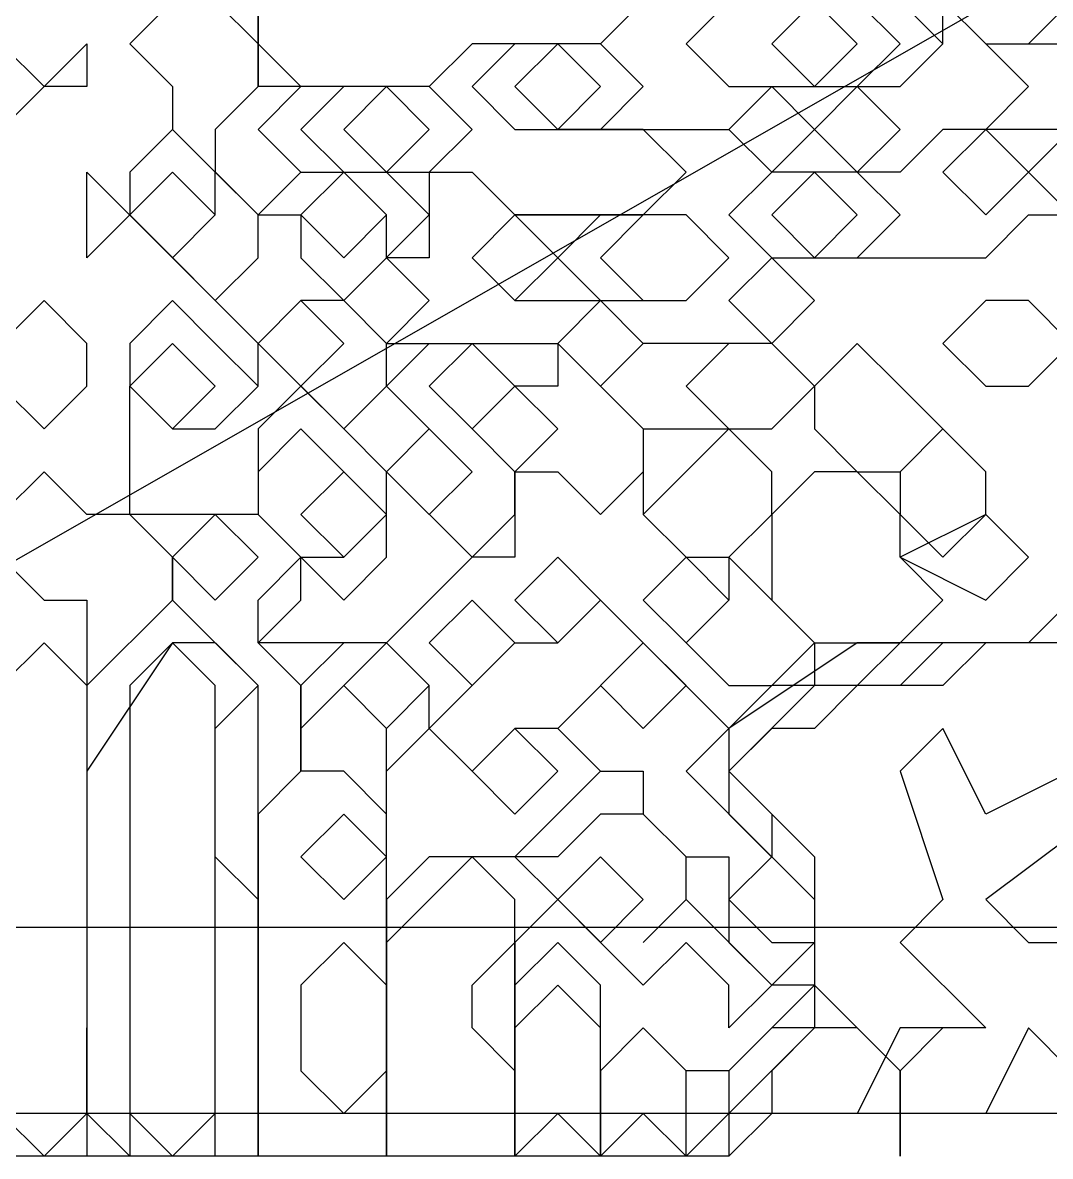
# Model space of a CAD drawing. Extents: x 46 to 224, y 52 to 151.
# Drawn here: x 109.04 to 123.33, y 51.81 to 67.58 of the extents above; entities that cross this region are included whole.
import ezdxf

# ---------------------------------------------------------------- set-up
doc = ezdxf.new("R2010")
doc.units = 0
doc.layers.add('OUTLINE', color=1, linetype='CONTINUOUS')

msp = doc.modelspace()

# ---------------------------------------------------------------- linework, layer by layer
for p, q in [((111.1246, 67.8849), (110.5294, 67.2897)), ((112.3151, 67.2897), (111.7198, 67.8849)), ((112.3151, 67.8849), (112.3151, 66.6945)), ((112.3151, 67.2897), (112.3151, 67.8849)), ((112.3151, 67.8849), (112.3151, 66.6945)), ((112.3151, 67.8849), (112.3151, 67.2897)), ((112.3151, 67.8849), (112.3151, 67.2897)), ((117.6722, 67.8849), (117.077, 67.2897)), ((118.8627, 67.8849), (118.2675, 67.2897)), ((120.0532, 67.8849), (119.4579, 67.2897)), ((120.0532, 67.8849), (119.4579, 67.2897)), ((120.6484, 67.2897), (120.0532, 67.8849)), ((121.2437, 67.2897), (120.6484, 67.8849)), ((121.8389, 67.2897), (121.2437, 67.8849)), ((121.8389, 67.2897), (121.8389, 67.8849)), ((121.8389, 67.8849), (122.4341, 67.2897)), ((121.8389, 67.8849), (122.4341, 67.2897)), ((123.0294, 67.2897), (123.6246, 67.8849)), ((123.0294, 67.2897), (123.6246, 67.8849)), ((108.7437, 67.2897), (109.3389, 66.6945)), ((108.7437, 67.2897), (109.3389, 66.6945)), ((109.3389, 66.6945), (109.9341, 67.2897)), ((109.3389, 66.6945), (109.9341, 67.2897)), ((109.9341, 67.2897), (109.9341, 66.6945)), ((109.9341, 67.2897), (109.9341, 66.6945)), ((110.5294, 67.2897), (111.1246, 66.6945)), ((112.3151, 66.6945), (112.3151, 67.2897)), ((112.3151, 66.6945), (112.3151, 67.2897)), ((112.3151, 67.2897), (112.9103, 66.6945)), ((112.3151, 67.2897), (112.9103, 66.6945)), ((115.2913, 67.2897), (114.696, 66.6945)), ((117.077, 67.2897), (115.2913, 67.2897)), ((115.8865, 67.2897), (115.2913, 66.6945)), ((117.077, 67.2897), (115.8865, 67.2897)), ((116.4818, 67.2897), (115.8865, 66.6945)), ((117.077, 66.6945), (116.4818, 67.2897)), ((117.6722, 66.6945), (117.077, 67.2897)), ((118.2675, 67.2897), (118.8627, 66.6945)), ((119.4579, 67.2897), (120.0532, 66.6945)), ((119.4579, 67.2897), (120.0532, 66.6945)), ((120.0532, 66.6945), (120.6484, 67.2897)), ((120.6484, 66.6945), (121.2437, 67.2897)), ((121.2437, 66.6945), (121.8389, 67.2897)), ((121.2437, 66.6945), (121.8389, 67.2897)), ((122.4341, 67.2897), (124.8151, 67.2897)), ((123.0294, 66.6945), (122.4341, 67.2897)), ((122.4341, 67.2897), (123.0294, 67.2897)), ((122.4341, 67.2897), (123.0294, 67.2897)), ((122.4341, 67.2897), (124.8151, 67.2897)), ((123.0294, 66.6945), (122.4341, 67.2897)), ((109.3389, 66.6945), (108.7437, 66.0992)), ((109.3389, 66.6945), (108.7437, 66.0992)), ((109.9341, 66.6945), (109.3389, 66.6945)), ((109.9341, 66.6945), (109.3389, 66.6945)), ((111.1246, 66.6945), (111.1246, 66.0992)), ((112.3151, 66.6945), (111.7198, 66.0992)), ((112.3151, 66.6945), (111.7198, 66.0992)), ((112.9103, 66.6945), (112.3151, 66.0992)), ((112.9103, 66.6945), (112.3151, 66.6945)), ((112.9103, 66.6945), (112.3151, 66.0992)), ((112.9103, 66.6945), (112.3151, 66.6945)), ((114.696, 66.6945), (112.9103, 66.6945)), ((114.696, 66.6945), (112.9103, 66.6945)), ((113.5056, 66.6945), (112.9103, 66.0992)), ((114.1008, 66.6945), (113.5056, 66.6945)), ((114.1008, 66.6945), (113.5056, 66.0992)), ((114.696, 66.0992), (114.1008, 66.6945)), ((114.696, 66.0992), (114.1008, 66.6945)), ((115.2913, 66.0992), (114.696, 66.6945)), ((115.2913, 66.6945), (115.8865, 66.0992)), ((115.8865, 66.6945), (116.4818, 66.0992)), ((116.4818, 66.0992), (117.077, 66.6945)), ((117.077, 66.0992), (117.6722, 66.6945)), ((118.8627, 66.0992), (119.4579, 66.6945)), ((119.4579, 66.6945), (118.8627, 66.0992)), ((118.8627, 66.6945), (121.2437, 66.6945)), ((119.4579, 66.6945), (121.2437, 66.6945)), ((120.0532, 66.0992), (119.4579, 66.6945)), ((120.6484, 66.6945), (120.0532, 66.0992)), ((120.0532, 66.6945), (120.6484, 66.6945)), ((121.2437, 66.0992), (120.6484, 66.6945)), ((122.4341, 66.0992), (123.0294, 66.6945)), ((122.4341, 66.0992), (123.0294, 66.6945)), ((111.1246, 66.0992), (110.5294, 65.504)), ((111.1246, 66.0992), (110.5294, 65.504)), ((111.1246, 66.0992), (112.3151, 64.9088)), ((111.7198, 65.504), (111.1246, 66.0992)), ((111.7198, 65.504), (111.1246, 66.0992)), ((111.7198, 66.0992), (111.7198, 65.504)), ((111.7198, 66.0992), (111.7198, 65.504)), ((112.3151, 66.0992), (112.9103, 65.504)), ((112.3151, 66.0992), (112.9103, 65.504)), ((112.9103, 66.0992), (113.5056, 65.504)), ((113.5056, 66.0992), (114.1008, 65.504)), ((114.1008, 65.504), (114.696, 66.0992)), ((114.1008, 65.504), (114.696, 66.0992)), ((114.696, 65.504), (115.2913, 66.0992)), ((115.8865, 66.0992), (117.077, 66.0992)), ((117.6722, 66.0992), (116.4818, 66.0992)), ((116.4818, 66.0992), (118.8627, 66.0992)), ((118.2675, 65.504), (117.6722, 66.0992)), ((118.8627, 66.0992), (119.4579, 65.504)), ((119.4579, 65.504), (120.0532, 66.0992)), ((120.0532, 66.0992), (120.6484, 65.504)), ((120.6484, 65.504), (121.2437, 66.0992)), ((121.8389, 66.0992), (121.2437, 65.504)), ((124.2198, 66.0992), (121.8389, 66.0992)), ((122.4341, 66.0992), (121.8389, 65.504)), ((124.8151, 66.0992), (122.4341, 66.0992)), ((123.0294, 65.504), (122.4341, 66.0992)), ((124.8151, 66.0992), (122.4341, 66.0992)), ((123.6246, 66.0992), (123.0294, 65.504)), ((109.9341, 65.504), (111.7198, 63.7183)), ((109.9341, 64.9088), (109.9341, 65.504)), ((111.1246, 65.504), (110.5294, 64.9088)), ((110.5294, 65.504), (110.5294, 64.9088)), ((110.5294, 65.504), (110.5294, 64.9088)), ((111.7198, 64.9088), (111.1246, 65.504)), ((111.7198, 65.504), (112.3151, 64.9088)), ((111.7198, 64.9088), (111.7198, 65.504)), ((111.7198, 65.504), (112.3151, 64.9088)), ((111.7198, 64.9088), (111.7198, 65.504)), ((112.3151, 64.9088), (112.9103, 65.504)), ((112.3151, 64.9088), (112.9103, 65.504)), ((112.9103, 65.504), (115.2913, 65.504)), ((112.9103, 64.9088), (113.5056, 65.504)), ((113.5056, 65.504), (112.9103, 64.9088)), ((112.9103, 65.504), (114.696, 65.504)), ((113.5056, 65.504), (112.9103, 64.9088)), ((112.9103, 65.504), (114.696, 65.504)), ((112.9103, 65.504), (114.696, 65.504)), ((113.5056, 65.504), (112.9103, 64.9088)), ((113.5056, 65.504), (114.696, 65.504)), ((114.1008, 64.9088), (113.5056, 65.504)), ((114.1008, 64.9088), (113.5056, 65.504)), ((113.5056, 65.504), (114.1008, 65.504)), ((114.1008, 64.9088), (113.5056, 65.504)), ((114.696, 64.9088), (114.1008, 65.504)), ((114.1008, 65.504), (114.696, 64.9088)), ((114.696, 65.504), (114.696, 64.9088)), ((114.696, 65.504), (114.696, 64.3135)), ((114.696, 65.504), (114.696, 64.3135)), ((115.2913, 65.504), (115.8865, 64.9088)), ((117.6722, 64.9088), (118.2675, 65.504)), ((119.4579, 65.504), (118.8627, 64.9088)), ((119.4579, 65.504), (118.8627, 64.9088)), ((121.2437, 65.504), (119.4579, 65.504)), ((120.6484, 65.504), (119.4579, 65.504)), ((120.0532, 65.504), (119.4579, 64.9088)), ((120.6484, 64.9088), (120.0532, 65.504)), ((121.2437, 64.9088), (120.6484, 65.504)), ((121.8389, 65.504), (122.4341, 64.9088)), ((122.4341, 64.9088), (123.0294, 65.504)), ((123.0294, 65.504), (123.6246, 64.9088)), ((110.5294, 64.9088), (109.9341, 64.3135)), ((109.9341, 64.3135), (109.9341, 64.9088)), ((110.5294, 64.9088), (111.1246, 64.3135)), ((112.3151, 63.123), (110.5294, 64.9088)), ((110.5294, 64.9088), (111.1246, 64.3135)), ((110.5294, 64.9088), (111.1246, 64.3135)), ((111.1246, 64.3135), (111.7198, 64.9088)), ((111.1246, 64.3135), (111.7198, 64.9088)), ((111.1246, 64.3135), (111.7198, 64.9088)), ((112.3151, 64.3135), (112.3151, 64.9088)), ((112.3151, 64.9088), (112.9103, 64.9088)), ((112.3151, 64.9088), (112.9103, 64.9088)), ((112.9103, 64.9088), (112.9103, 64.3135)), ((112.9103, 64.9088), (112.9103, 64.3135)), ((112.9103, 64.9088), (113.5056, 64.3135)), ((112.9103, 64.9088), (113.5056, 64.3135)), ((113.5056, 63.7183), (114.696, 64.9088)), ((114.696, 64.9088), (113.5056, 63.7183)), ((114.696, 64.9088), (113.5056, 63.7183)), ((113.5056, 64.3135), (114.1008, 64.9088)), ((113.5056, 64.3135), (114.1008, 64.9088)), ((114.1008, 64.3135), (114.1008, 64.9088)), ((115.8865, 64.9088), (115.2913, 64.3135)), ((115.8865, 64.9088), (115.2913, 64.3135)), ((115.8865, 64.9088), (117.6722, 64.9088)), ((118.2675, 64.9088), (115.8865, 64.9088)), ((116.4818, 64.3135), (115.8865, 64.9088)), ((117.077, 64.9088), (116.4818, 64.3135)), ((118.2675, 64.9088), (117.077, 64.9088)), ((117.6722, 64.9088), (117.077, 64.3135)), ((118.2675, 64.9088), (117.6722, 64.9088)), ((118.8627, 64.3135), (118.2675, 64.9088)), ((118.8627, 64.3135), (118.2675, 64.9088)), ((118.8627, 64.3135), (118.2675, 64.9088)), ((118.8627, 64.9088), (119.4579, 64.3135)), ((118.8627, 64.9088), (119.4579, 64.3135)), ((119.4579, 64.9088), (120.0532, 64.3135)), ((120.0532, 64.3135), (120.6484, 64.9088)), ((120.6484, 64.3135), (121.2437, 64.9088)), ((122.4341, 64.3135), (123.0294, 64.9088)), ((123.0294, 64.9088), (124.2198, 64.9088)), ((111.7198, 63.7183), (112.3151, 64.3135)), ((112.9103, 64.3135), (113.5056, 63.7183)), ((112.9103, 64.3135), (113.5056, 63.7183)), ((114.1008, 64.3135), (113.5056, 63.7183)), ((113.5056, 63.7183), (114.1008, 64.3135)), ((114.1008, 64.3135), (113.5056, 63.7183)), ((114.1008, 64.3135), (113.5056, 63.7183)), ((114.1008, 64.3135), (113.5056, 63.7183)), ((114.696, 63.7183), (114.1008, 64.3135)), ((114.696, 64.3135), (114.1008, 64.3135)), ((114.696, 63.7183), (114.1008, 64.3135)), ((114.696, 64.3135), (114.1008, 64.3135)), ((115.2913, 64.3135), (115.8865, 63.7183)), ((115.2913, 64.3135), (115.8865, 63.7183)), ((115.8865, 63.7183), (116.4818, 64.3135)), ((116.4818, 64.3135), (117.077, 63.7183)), ((117.077, 64.3135), (117.6722, 63.7183)), ((118.2675, 63.7183), (118.8627, 64.3135)), ((118.2675, 63.7183), (118.8627, 64.3135)), ((118.2675, 63.7183), (118.8627, 64.3135)), ((119.4579, 64.3135), (118.8627, 63.7183)), ((119.4579, 64.3135), (122.4341, 64.3135)), ((120.0532, 63.7183), (119.4579, 64.3135)), ((119.4579, 64.3135), (120.6484, 64.3135)), ((109.3389, 63.7183), (108.7437, 63.123)), ((109.9341, 63.123), (109.3389, 63.7183)), ((111.1246, 63.7183), (110.5294, 63.123)), ((111.7198, 63.123), (111.1246, 63.7183)), ((112.9103, 63.7183), (112.3151, 63.123)), ((112.9103, 63.7183), (112.3151, 63.123)), ((112.9103, 63.7183), (112.3151, 63.123)), ((113.5056, 63.7183), (112.9103, 63.7183)), ((113.5056, 63.123), (112.9103, 63.7183)), ((113.5056, 63.123), (112.9103, 63.7183)), ((113.5056, 63.7183), (114.1008, 63.123)), ((113.5056, 63.7183), (114.1008, 63.123)), ((113.5056, 63.7183), (114.1008, 63.123)), ((114.1008, 63.123), (113.5056, 63.7183)), ((113.5056, 63.7183), (114.1008, 63.123)), ((113.5056, 63.7183), (114.1008, 63.123)), ((113.5056, 63.7183), (114.1008, 63.123)), ((114.1008, 63.123), (114.696, 63.7183)), ((114.1008, 63.123), (114.696, 63.7183)), ((115.8865, 63.7183), (118.2675, 63.7183)), ((117.077, 63.7183), (116.4818, 63.123)), ((117.6722, 63.123), (117.077, 63.7183)), ((117.077, 63.7183), (118.2675, 63.7183)), ((117.6722, 63.7183), (118.2675, 63.7183)), ((118.8627, 63.7183), (119.4579, 63.123)), ((119.4579, 63.123), (120.0532, 63.7183)), ((122.4341, 63.7183), (121.8389, 63.123)), ((123.0294, 63.7183), (122.4341, 63.7183)), ((123.6246, 63.123), (123.0294, 63.7183)), ((109.9341, 62.5278), (109.9341, 63.123)), ((111.1246, 63.123), (110.5294, 62.5278)), ((110.5294, 63.123), (110.5294, 62.5278)), ((111.1246, 63.123), (110.5294, 62.5278)), ((111.1246, 63.123), (110.5294, 62.5278)), ((111.7198, 62.5278), (111.1246, 63.123)), ((111.7198, 62.5278), (111.1246, 63.123)), ((111.7198, 62.5278), (111.1246, 63.123)), ((112.3151, 62.5278), (111.7198, 63.123)), ((112.3151, 62.5278), (112.3151, 63.123)), ((112.3151, 63.123), (113.5056, 61.9326)), ((112.3151, 63.123), (112.9103, 62.5278)), ((112.3151, 63.123), (112.9103, 62.5278)), ((112.9103, 62.5278), (113.5056, 63.123)), ((112.9103, 62.5278), (113.5056, 63.123)), ((114.1008, 63.123), (114.696, 63.123)), ((114.696, 63.123), (114.1008, 62.5278)), ((114.1008, 63.123), (116.4818, 63.123)), ((114.1008, 62.5278), (114.1008, 63.123)), ((114.1008, 63.123), (116.4818, 63.123)), ((114.1008, 63.123), (116.4818, 63.123)), ((115.2913, 63.123), (114.696, 62.5278)), ((115.2913, 63.123), (114.696, 62.5278)), ((115.8865, 62.5278), (115.2913, 63.123)), ((115.8865, 62.5278), (115.2913, 63.123)), ((116.4818, 63.123), (117.077, 62.5278)), ((116.4818, 63.123), (116.4818, 62.5278)), ((116.4818, 63.123), (117.6722, 61.9326)), ((116.4818, 63.123), (117.6722, 61.9326)), ((117.077, 62.5278), (117.6722, 63.123)), ((117.6722, 63.123), (117.077, 62.5278)), ((119.4579, 63.123), (117.6722, 63.123)), ((118.8627, 63.123), (118.2675, 62.5278)), ((119.4579, 63.123), (118.8627, 63.123)), ((120.0532, 62.5278), (119.4579, 63.123)), ((120.0532, 62.5278), (119.4579, 63.123)), ((120.6484, 63.123), (120.0532, 62.5278)), ((121.2437, 62.5278), (120.6484, 63.123)), ((121.8389, 63.123), (122.4341, 62.5278)), ((123.0294, 62.5278), (123.6246, 63.123)), ((108.7437, 62.5278), (109.3389, 61.9326)), ((109.3389, 61.9326), (109.9341, 62.5278)), ((110.5294, 62.5278), (111.1246, 61.9326)), ((110.5294, 60.7421), (110.5294, 62.5278)), ((110.5294, 62.5278), (111.1246, 61.9326)), ((110.5294, 62.5278), (111.1246, 61.9326)), ((110.5294, 62.5278), (111.1246, 61.9326)), ((110.5294, 62.5278), (111.1246, 61.9326)), ((111.1246, 61.9326), (111.7198, 62.5278)), ((111.1246, 61.9326), (111.7198, 62.5278)), ((111.1246, 61.9326), (111.7198, 62.5278)), ((111.7198, 61.9326), (112.3151, 62.5278)), ((111.7198, 61.9326), (112.3151, 62.5278)), ((112.9103, 62.5278), (112.3151, 61.9326)), ((113.5056, 61.9326), (112.9103, 62.5278)), ((113.5056, 61.9326), (114.1008, 62.5278)), ((114.1008, 62.5278), (114.696, 61.9326)), ((114.696, 62.5278), (115.2913, 61.9326)), ((114.696, 62.5278), (115.2913, 61.9326)), ((115.8865, 62.5278), (115.2913, 61.9326)), ((115.8865, 62.5278), (115.2913, 61.9326)), ((115.2913, 61.9326), (115.8865, 62.5278)), ((115.8865, 62.5278), (115.2913, 61.9326)), ((115.2913, 61.9326), (115.8865, 62.5278)), ((116.4818, 61.9326), (115.8865, 62.5278)), ((116.4818, 62.5278), (115.8865, 62.5278)), ((116.4818, 61.9326), (115.8865, 62.5278)), ((117.077, 62.5278), (117.6722, 61.9326)), ((118.2675, 62.5278), (118.8627, 61.9326)), ((119.4579, 61.9326), (120.0532, 62.5278)), ((119.4579, 61.9326), (120.0532, 62.5278)), ((120.0532, 62.5278), (120.0532, 61.9326)), ((121.8389, 61.9326), (121.2437, 62.5278)), ((122.4341, 62.5278), (123.0294, 62.5278)), ((111.1246, 61.9326), (111.7198, 61.9326)), ((111.1246, 61.9326), (111.7198, 61.9326)), ((112.3151, 61.9326), (112.3151, 60.7421)), ((112.9103, 61.9326), (112.3151, 61.3373)), ((113.5056, 61.3373), (112.9103, 61.9326)), ((114.1008, 61.3373), (113.5056, 61.9326)), ((114.696, 61.9326), (114.1008, 61.3373)), ((114.696, 61.9326), (114.1008, 61.3373)), ((115.2913, 61.3373), (114.696, 61.9326)), ((115.2913, 61.9326), (115.8865, 61.3373)), ((115.2913, 61.9326), (115.8865, 61.3373)), ((115.2913, 61.9326), (115.8865, 61.3373)), ((115.8865, 61.3373), (116.4818, 61.9326)), ((115.8865, 61.3373), (116.4818, 61.9326)), ((117.6722, 61.9326), (119.4579, 61.9326)), ((118.8627, 61.9326), (117.6722, 60.7421)), ((117.6722, 61.9326), (117.6722, 60.7421)), ((117.6722, 61.9326), (117.6722, 60.7421)), ((119.4579, 61.3373), (118.8627, 61.9326)), ((118.8627, 61.9326), (119.4579, 61.9326)), ((120.0532, 61.9326), (120.6484, 61.3373)), ((121.2437, 61.3373), (121.8389, 61.9326)), ((121.8389, 61.9326), (121.2437, 61.3373)), ((122.4341, 61.3373), (121.8389, 61.9326)), ((109.3389, 61.3373), (108.7437, 60.7421)), ((109.9341, 60.7421), (109.3389, 61.3373)), ((112.3151, 61.3373), (112.3151, 60.7421)), ((113.5056, 61.3373), (112.9103, 60.7421)), ((113.5056, 61.3373), (112.9103, 60.7421)), ((114.1008, 60.7421), (113.5056, 61.3373)), ((114.1008, 60.7421), (113.5056, 61.3373)), ((114.1008, 60.7421), (113.5056, 61.3373)), ((114.1008, 61.3373), (115.2913, 60.1468)), ((114.1008, 60.1468), (114.1008, 61.3373)), ((114.1008, 61.3373), (114.696, 60.7421)), ((114.696, 60.7421), (115.2913, 61.3373)), ((115.8865, 60.7421), (115.8865, 61.3373)), ((115.8865, 61.3373), (115.8865, 60.1468)), ((115.8865, 61.3373), (116.4818, 61.3373)), ((116.4818, 61.3373), (117.077, 60.7421)), ((117.077, 60.7421), (117.6722, 61.3373)), ((117.6722, 61.3373), (117.6722, 60.7421)), ((119.4579, 60.7421), (119.4579, 61.3373)), ((120.0532, 61.3373), (119.4579, 60.7421)), ((120.6484, 61.3373), (120.0532, 61.3373)), ((120.6484, 61.3373), (121.2437, 61.3373)), ((121.2437, 60.7421), (120.6484, 61.3373)), ((121.2437, 61.3373), (121.2437, 60.7421)), ((122.4341, 60.7421), (122.4341, 61.3373)), ((110.5294, 60.7421), (109.9341, 60.7421)), ((112.3151, 60.7421), (110.5294, 60.7421)), ((111.1246, 60.1468), (110.5294, 60.7421)), ((111.7198, 60.7421), (111.1246, 60.1468)), ((111.7198, 60.7421), (111.1246, 60.1468)), ((111.7198, 60.7421), (111.1246, 60.1468)), ((112.3151, 60.7421), (111.7198, 60.7421)), ((112.3151, 60.1468), (111.7198, 60.7421)), ((112.3151, 60.1468), (111.7198, 60.7421)), ((112.9103, 60.1468), (112.3151, 60.7421)), ((112.3151, 60.7421), (113.5056, 59.5516)), ((112.9103, 60.1468), (112.3151, 60.7421)), ((112.3151, 60.7421), (112.9103, 60.1468)), ((112.9103, 60.7421), (113.5056, 60.1468)), ((112.9103, 60.7421), (113.5056, 60.1468)), ((113.5056, 60.1468), (114.1008, 60.7421)), ((113.5056, 60.1468), (114.1008, 60.7421)), ((113.5056, 60.1468), (114.1008, 60.7421)), ((115.2913, 60.1468), (115.8865, 60.7421)), ((117.6722, 60.7421), (118.2675, 60.1468)), ((117.6722, 60.7421), (118.2675, 60.1468)), ((117.6722, 60.7421), (118.2675, 60.1468)), ((117.6722, 60.7421), (118.2675, 60.1468)), ((118.8627, 60.1468), (119.4579, 60.7421)), ((119.4579, 60.7421), (119.4579, 59.5516)), ((122.4341, 60.7421), (121.2437, 60.1468)), ((121.2437, 60.7421), (121.8389, 60.1468)), ((121.2437, 60.1468), (121.2437, 60.7421)), ((121.8389, 60.1468), (122.4341, 60.7421)), ((123.0294, 60.1468), (122.4341, 60.7421)), ((108.7437, 60.1468), (109.3389, 59.5516)), ((111.1246, 60.1468), (111.1246, 59.5516)), ((111.1246, 59.5516), (111.1246, 60.1468)), ((111.1246, 60.1468), (111.7198, 59.5516)), ((111.1246, 60.1468), (111.7198, 59.5516)), ((111.7198, 59.5516), (112.3151, 60.1468)), ((111.7198, 59.5516), (112.3151, 60.1468)), ((112.3151, 59.5516), (112.9103, 60.1468)), ((112.9103, 59.5516), (112.9103, 60.1468)), ((112.9103, 60.1468), (113.5056, 60.1468)), ((113.5056, 59.5516), (114.1008, 60.1468)), ((115.2913, 60.1468), (114.1008, 58.9564)), ((115.8865, 60.1468), (115.2913, 60.1468)), ((116.4818, 60.1468), (115.8865, 59.5516)), ((117.077, 59.5516), (116.4818, 60.1468)), ((118.2675, 60.1468), (117.6722, 59.5516)), ((118.2675, 60.1468), (117.6722, 59.5516)), ((118.2675, 60.1468), (118.8627, 60.1468)), ((118.2675, 60.1468), (118.8627, 60.1468)), ((118.2675, 60.1468), (118.8627, 60.1468)), ((118.8627, 59.5516), (118.2675, 60.1468)), ((118.2675, 60.1468), (118.8627, 60.1468)), ((118.8627, 59.5516), (118.2675, 60.1468)), ((118.8627, 60.1468), (118.8627, 59.5516)), ((118.8627, 60.1468), (120.0532, 58.9564)), ((118.8627, 60.1468), (120.0532, 58.9564)), ((121.2437, 60.1468), (122.4341, 59.5516)), ((121.8389, 59.5516), (121.2437, 60.1468)), ((122.4341, 59.5516), (123.0294, 60.1468)), ((109.3389, 59.5516), (109.9341, 59.5516)), ((109.9341, 59.5516), (109.9341, 58.3611)), ((111.1246, 59.5516), (109.9341, 58.3611)), ((111.1246, 59.5516), (109.9341, 58.3611)), ((112.3151, 58.3611), (111.1246, 59.5516)), ((112.3151, 58.3611), (111.1246, 59.5516)), ((112.3151, 58.9564), (112.9103, 59.5516)), ((112.3151, 58.9564), (112.3151, 59.5516)), ((115.2913, 59.5516), (114.696, 58.9564)), ((115.8865, 58.9564), (115.2913, 59.5516)), ((115.8865, 59.5516), (116.4818, 58.9564)), ((116.4818, 58.9564), (117.077, 59.5516)), ((116.4818, 58.9564), (117.077, 59.5516)), ((117.077, 59.5516), (118.8627, 57.7659)), ((117.6722, 59.5516), (118.2675, 58.9564)), ((117.6722, 59.5516), (118.2675, 58.9564)), ((118.8627, 59.5516), (118.2675, 58.9564)), ((118.2675, 58.9564), (118.8627, 59.5516)), ((118.2675, 58.9564), (118.8627, 59.5516)), ((119.4579, 59.5516), (120.0532, 58.9564)), ((121.2437, 58.9564), (121.8389, 59.5516)), ((123.6246, 59.5516), (123.0294, 58.9564)), ((109.3389, 58.9564), (108.7437, 58.3611)), ((109.9341, 58.3611), (109.3389, 58.9564)), ((111.1246, 58.9564), (109.9341, 57.1707)), ((111.1246, 58.9564), (110.5294, 58.3611)), ((111.1246, 58.9564), (110.5294, 58.3611)), ((111.1246, 58.9564), (110.5294, 58.3611)), ((111.7198, 58.9564), (111.1246, 58.9564)), ((111.7198, 58.3611), (111.1246, 58.9564)), ((111.7198, 58.3611), (111.1246, 58.9564)), ((111.7198, 58.3611), (111.1246, 58.9564)), ((112.3151, 58.3611), (111.7198, 58.9564)), ((114.1008, 58.9564), (112.3151, 58.9564)), ((112.9103, 58.3611), (112.3151, 58.9564)), ((113.5056, 58.9564), (112.9103, 58.3611)), ((114.1008, 58.9564), (113.5056, 58.9564)), ((114.1008, 58.9564), (113.5056, 58.3611)), ((114.1008, 58.9564), (113.5056, 58.3611)), ((114.696, 58.3611), (114.1008, 58.9564)), ((114.696, 58.3611), (114.1008, 58.9564)), ((114.696, 58.3611), (114.1008, 58.9564)), ((114.696, 57.7659), (115.8865, 58.9564)), ((114.696, 58.9564), (115.2913, 58.3611)), ((115.2913, 58.3611), (115.8865, 58.9564)), ((115.8865, 58.9564), (116.4818, 58.9564)), ((117.6722, 58.9564), (116.4818, 57.7659)), ((117.6722, 58.9564), (117.077, 58.3611)), ((118.8627, 57.7659), (117.6722, 58.9564)), ((118.2675, 58.3611), (117.6722, 58.9564)), ((118.2675, 58.9564), (118.8627, 58.3611)), ((120.6484, 58.9564), (118.8627, 57.7659)), ((119.4579, 58.3611), (120.0532, 58.9564)), ((120.0532, 58.9564), (121.2437, 58.9564)), ((120.0532, 58.9564), (120.0532, 58.3611)), ((120.0532, 58.9564), (120.0532, 58.3611)), ((120.0532, 58.9564), (120.0532, 58.3611)), ((123.0294, 58.9564), (120.6484, 58.9564)), ((121.2437, 58.9564), (120.6484, 58.3611)), ((123.6246, 58.9564), (121.2437, 58.9564)), ((121.8389, 58.9564), (121.2437, 58.3611)), ((124.8151, 58.9564), (121.8389, 58.9564)), ((122.4341, 58.9564), (121.8389, 58.3611)), ((125.4103, 58.9564), (122.4341, 58.9564)), ((109.9341, 58.3611), (109.9341, 51.8135)), ((109.9341, 58.3611), (109.9341, 51.8135)), ((110.5294, 58.3611), (110.5294, 51.8135)), ((110.5294, 58.3611), (110.5294, 51.8135)), ((110.5294, 58.3611), (110.5294, 52.4088)), ((111.7198, 57.7659), (112.3151, 58.3611)), ((111.7198, 51.8135), (111.7198, 58.3611)), ((111.7198, 51.8135), (111.7198, 58.3611)), ((111.7198, 57.7659), (111.7198, 58.3611)), ((112.3151, 55.3849), (112.3151, 58.3611)), ((112.3151, 55.3849), (112.3151, 58.3611)), ((112.9103, 58.3611), (112.9103, 57.1707)), ((112.9103, 57.1707), (112.9103, 58.3611)), ((113.5056, 58.3611), (112.9103, 57.7659)), ((113.5056, 58.3611), (112.9103, 57.7659)), ((114.1008, 57.7659), (113.5056, 58.3611)), ((113.5056, 58.3611), (114.1008, 57.7659)), ((114.1008, 57.7659), (113.5056, 58.3611)), ((113.5056, 58.3611), (114.1008, 57.7659)), ((114.1008, 57.7659), (114.696, 58.3611)), ((114.1008, 57.7659), (114.696, 58.3611)), ((114.696, 57.7659), (114.696, 58.3611)), ((117.077, 58.3611), (117.6722, 57.7659)), ((117.6722, 57.7659), (118.2675, 58.3611)), ((119.4579, 58.3611), (118.2675, 57.1707)), ((119.4579, 58.3611), (118.2675, 57.1707)), ((119.4579, 58.3611), (118.2675, 57.1707)), ((118.8627, 58.3611), (119.4579, 58.3611)), ((119.4579, 58.3611), (118.8627, 57.7659)), ((120.0532, 58.3611), (118.8627, 57.1707)), ((120.0532, 58.3611), (119.4579, 58.3611)), ((120.0532, 58.3611), (119.4579, 58.3611)), ((120.6484, 58.3611), (119.4579, 58.3611)), ((120.0532, 58.3611), (119.4579, 58.3611)), ((121.2437, 58.3611), (120.0532, 58.3611)), ((120.6484, 58.3611), (120.0532, 57.7659)), ((121.8389, 58.3611), (120.6484, 58.3611)), ((126.0056, 58.3611), (122.4341, 56.5754)), ((126.0056, 58.3611), (122.4341, 56.5754)), ((111.7198, 55.9802), (111.7198, 57.7659)), ((111.7198, 52.4088), (111.7198, 57.7659)), ((112.9103, 57.7659), (112.9103, 57.1707)), ((112.9103, 57.7659), (112.9103, 57.1707)), ((114.1008, 57.1707), (114.696, 57.7659)), ((114.1008, 51.8135), (114.1008, 57.7659)), ((114.1008, 51.8135), (114.1008, 57.7659)), ((115.2913, 57.1707), (114.696, 57.7659)), ((115.8865, 57.7659), (115.2913, 57.1707)), ((115.8865, 57.7659), (115.2913, 57.1707)), ((116.4818, 57.7659), (115.8865, 57.7659)), ((116.4818, 57.1707), (115.8865, 57.7659)), ((116.4818, 57.7659), (117.077, 57.1707)), ((117.077, 57.1707), (116.4818, 57.7659)), ((118.8627, 57.7659), (118.8627, 56.5754)), ((118.8627, 57.7659), (118.8627, 57.1707)), ((119.4579, 57.7659), (118.8627, 57.1707)), ((120.0532, 57.7659), (119.4579, 57.7659)), ((121.8389, 57.7659), (121.2437, 57.1707)), ((121.8389, 57.7659), (121.2437, 57.1707)), ((122.4341, 56.5754), (121.8389, 57.7659)), ((122.4341, 56.5754), (121.8389, 57.7659)), ((109.9341, 57.1707), (109.9341, 52.4088)), ((112.9103, 57.1707), (112.3151, 56.5754)), ((112.9103, 57.1707), (112.3151, 56.5754)), ((112.3151, 56.5754), (112.9103, 57.1707)), ((112.9103, 57.1707), (112.3151, 56.5754)), ((112.9103, 57.1707), (112.3151, 56.5754)), ((112.9103, 57.1707), (112.3151, 56.5754)), ((113.5056, 57.1707), (112.9103, 57.1707)), ((113.5056, 57.1707), (112.9103, 57.1707)), ((114.1008, 56.5754), (113.5056, 57.1707)), ((114.1008, 56.5754), (113.5056, 57.1707)), ((114.1008, 54.1945), (114.1008, 57.1707)), ((115.2913, 57.1707), (115.8865, 56.5754)), ((115.8865, 55.9802), (117.077, 57.1707)), ((115.8865, 56.5754), (116.4818, 57.1707)), ((117.077, 57.1707), (117.6722, 57.1707)), ((117.6722, 57.1707), (117.6722, 56.5754)), ((118.2675, 57.1707), (119.4579, 55.9802)), ((118.2675, 57.1707), (119.4579, 55.9802)), ((118.2675, 57.1707), (119.4579, 55.9802)), ((118.8627, 57.1707), (119.4579, 56.5754)), ((118.8627, 57.1707), (120.0532, 55.9802)), ((118.8627, 57.1707), (120.0532, 55.9802)), ((121.2437, 57.1707), (121.8389, 55.3849)), ((121.2437, 57.1707), (121.8389, 55.3849)), ((124.8151, 57.1707), (122.4341, 55.3849)), ((112.3151, 56.5754), (112.3151, 51.8135)), ((112.3151, 56.5754), (112.3151, 55.9802)), ((112.3151, 55.9802), (112.3151, 56.5754)), ((112.3151, 56.5754), (112.3151, 55.3849)), ((112.3151, 56.5754), (112.3151, 51.8135)), ((112.3151, 56.5754), (112.3151, 55.3849)), ((113.5056, 56.5754), (112.9103, 55.9802)), ((114.1008, 55.9802), (113.5056, 56.5754)), ((114.1008, 51.8135), (114.1008, 56.5754)), ((114.1008, 51.8135), (114.1008, 56.5754)), ((117.077, 56.5754), (116.4818, 55.9802)), ((117.6722, 56.5754), (117.077, 56.5754)), ((117.6722, 56.5754), (118.2675, 55.9802)), ((118.2675, 55.9802), (117.6722, 56.5754)), ((118.8627, 56.5754), (120.0532, 55.3849)), ((119.4579, 56.5754), (119.4579, 55.9802)), ((112.3151, 55.3849), (111.7198, 55.9802)), ((112.9103, 55.9802), (113.5056, 55.3849)), ((113.5056, 55.3849), (114.1008, 55.9802)), ((114.696, 55.9802), (114.1008, 55.3849)), ((114.696, 55.9802), (114.1008, 55.3849)), ((114.696, 55.9802), (114.1008, 55.3849)), ((115.2913, 55.9802), (114.1008, 54.7897)), ((114.696, 55.9802), (114.1008, 55.3849)), ((115.2913, 55.9802), (114.696, 55.9802)), ((115.8865, 55.9802), (114.696, 55.9802)), ((115.2913, 55.9802), (114.696, 55.9802)), ((115.2913, 55.9802), (114.696, 55.9802)), ((115.8865, 55.3849), (115.2913, 55.9802)), ((115.8865, 55.3849), (115.2913, 55.9802)), ((115.8865, 55.3849), (115.2913, 55.9802)), ((115.8865, 55.3849), (115.2913, 55.9802)), ((116.4818, 55.9802), (115.8865, 55.9802)), ((116.4818, 55.3849), (115.8865, 55.9802)), ((117.077, 55.9802), (116.4818, 55.3849)), ((117.6722, 55.3849), (117.077, 55.9802)), ((118.2675, 55.9802), (118.8627, 55.9802)), ((118.2675, 55.3849), (118.2675, 55.9802)), ((118.8627, 55.9802), (118.8627, 54.7897)), ((119.4579, 55.9802), (118.8627, 55.3849)), ((119.4579, 55.9802), (118.8627, 55.3849)), ((119.4579, 55.9802), (118.8627, 55.3849)), ((119.4579, 55.9802), (120.0532, 55.3849)), ((120.0532, 55.9802), (120.0532, 53.5992)), ((120.0532, 55.9802), (120.0532, 54.1945)), ((112.3151, 51.8135), (112.3151, 55.3849)), ((114.1008, 55.3849), (114.1008, 51.8135)), ((114.1008, 55.3849), (114.1008, 54.1945)), ((114.1008, 55.3849), (114.1008, 51.8135)), ((114.1008, 55.3849), (114.1008, 51.8135)), ((115.8865, 51.8135), (115.8865, 55.3849)), ((116.4818, 55.3849), (115.8865, 54.7897)), ((115.8865, 54.7897), (116.4818, 55.3849)), ((115.8865, 51.8135), (115.8865, 55.3849)), ((115.8865, 54.7897), (115.8865, 55.3849)), ((115.8865, 51.8135), (115.8865, 55.3849)), ((117.6722, 54.1945), (116.4818, 55.3849)), ((116.4818, 55.3849), (117.077, 54.7897)), ((117.077, 54.7897), (117.6722, 55.3849)), ((118.2675, 55.3849), (117.6722, 54.7897)), ((117.6722, 54.7897), (118.2675, 55.3849)), ((119.4579, 54.1945), (118.2675, 55.3849)), ((118.8627, 55.3849), (118.8627, 54.7897)), ((118.8627, 55.3849), (119.4579, 54.7897)), ((118.8627, 55.3849), (119.4579, 54.7897)), ((120.0532, 55.3849), (120.0532, 54.1945)), ((120.0532, 55.3849), (120.0532, 53.5992)), ((121.8389, 55.3849), (121.2437, 54.7897)), ((121.8389, 55.3849), (121.2437, 54.7897)), ((122.4341, 55.3849), (123.0294, 54.7897)), ((113.5056, 54.7897), (112.9103, 54.1945)), ((114.1008, 54.1945), (113.5056, 54.7897)), ((114.1008, 54.7897), (114.1008, 51.8135)), ((115.2913, 54.1945), (115.8865, 54.7897)), ((116.4818, 54.7897), (115.8865, 54.1945)), ((115.8865, 54.7897), (115.8865, 54.1945)), ((115.8865, 54.1945), (115.8865, 54.7897)), ((116.4818, 54.7897), (115.8865, 54.1945)), ((116.4818, 54.7897), (115.8865, 54.1945)), ((117.077, 54.1945), (116.4818, 54.7897)), ((117.077, 54.1945), (116.4818, 54.7897)), ((117.077, 54.1945), (116.4818, 54.7897)), ((118.2675, 54.7897), (117.6722, 54.1945)), ((118.8627, 54.1945), (118.2675, 54.7897)), ((118.8627, 54.7897), (119.4579, 54.1945)), ((118.8627, 54.7897), (119.4579, 54.1945)), ((119.4579, 54.1945), (120.0532, 54.7897)), ((119.4579, 54.1945), (120.0532, 54.7897)), ((119.4579, 54.7897), (120.0532, 54.7897)), ((119.4579, 54.7897), (120.0532, 54.7897)), ((120.0532, 54.7897), (120.0532, 54.1945)), ((120.0532, 54.7897), (120.0532, 54.1945)), ((120.0532, 54.7897), (120.0532, 54.1945)), ((120.0532, 54.7897), (120.0532, 54.1945)), ((121.2437, 54.7897), (122.4341, 53.5992)), ((121.2437, 54.7897), (122.4341, 53.5992)), ((123.0294, 54.7897), (126.0056, 54.7897)), ((112.9103, 54.1945), (112.9103, 53.004)), ((114.1008, 53.5992), (114.1008, 54.1945)), ((115.2913, 53.5992), (115.2913, 54.1945)), ((115.8865, 54.1945), (115.8865, 51.8135)), ((115.8865, 54.1945), (115.8865, 51.8135)), ((116.4818, 54.1945), (115.8865, 53.5992)), ((115.8865, 54.1945), (115.8865, 51.8135)), ((117.077, 53.5992), (116.4818, 54.1945)), ((117.077, 51.8135), (117.077, 54.1945)), ((117.077, 51.8135), (117.077, 54.1945)), ((117.077, 51.8135), (117.077, 54.1945)), ((120.0532, 54.1945), (118.8627, 53.004)), ((119.4579, 54.1945), (118.8627, 53.5992)), ((118.8627, 53.5992), (118.8627, 54.1945)), ((120.0532, 54.1945), (118.8627, 53.004)), ((120.0532, 54.1945), (118.8627, 53.004)), ((120.0532, 54.1945), (119.4579, 54.1945)), ((120.0532, 54.1945), (119.4579, 54.1945)), ((120.0532, 54.1945), (121.2437, 53.004)), ((109.9341, 52.4088), (109.9341, 53.5992)), ((109.9341, 53.5992), (109.9341, 51.8135)), ((112.3151, 53.5992), (112.3151, 51.8135)), ((112.3151, 53.004), (112.3151, 53.5992)), ((112.3151, 53.5992), (112.3151, 51.8135)), ((112.3151, 53.004), (112.3151, 53.5992)), ((114.1008, 53.004), (114.1008, 53.5992)), ((115.8865, 53.004), (115.2913, 53.5992)), ((115.8865, 53.5992), (115.8865, 51.8135)), ((117.6722, 53.5992), (117.077, 53.004)), ((117.6722, 53.5992), (117.077, 53.004)), ((117.077, 51.8135), (117.077, 53.5992)), ((117.6722, 53.5992), (117.077, 53.004)), ((118.2675, 53.004), (117.6722, 53.5992)), ((118.2675, 53.004), (117.6722, 53.5992)), ((118.2675, 53.004), (117.6722, 53.5992)), ((119.4579, 53.5992), (118.8627, 53.004)), ((120.0532, 53.5992), (118.8627, 52.4088)), ((120.0532, 53.5992), (119.4579, 53.5992)), ((120.0532, 53.5992), (119.4579, 53.004)), ((120.6484, 53.5992), (120.0532, 53.5992)), ((121.2437, 53.5992), (120.6484, 52.4088)), ((121.2437, 53.5992), (120.6484, 52.4088)), ((121.2437, 53.004), (120.6484, 53.5992)), ((122.4341, 53.5992), (121.2437, 53.5992)), ((122.4341, 53.5992), (121.2437, 53.5992)), ((121.2437, 53.004), (121.8389, 53.5992)), ((121.8389, 53.5992), (121.2437, 53.004)), ((123.0294, 53.5992), (122.4341, 52.4088)), ((123.6246, 53.004), (123.0294, 53.5992)), ((112.3151, 51.8135), (112.3151, 53.004)), ((112.3151, 51.8135), (112.3151, 53.004)), ((112.9103, 53.004), (113.5056, 52.4088)), ((113.5056, 52.4088), (114.1008, 53.004)), ((115.8865, 51.8135), (115.8865, 53.004)), ((117.077, 53.004), (117.077, 51.8135)), ((117.077, 53.004), (117.077, 51.8135)), ((117.077, 53.004), (117.077, 51.8135)), ((118.2675, 51.8135), (118.2675, 53.004)), ((118.8627, 53.004), (118.2675, 53.004)), ((118.8627, 53.004), (118.2675, 53.004)), ((118.8627, 53.004), (118.8627, 52.4088)), ((118.8627, 53.004), (118.8627, 52.4088)), ((119.4579, 53.004), (119.4579, 52.4088)), ((121.2437, 53.004), (121.2437, 51.8135)), ((121.2437, 51.8135), (121.2437, 53.004)), ((149.8151, 52.4088), (46.8389, 52.4088)), ((122.4341, 52.4088), (86.1246, 52.4088)), ((120.6484, 52.4088), (98.0294, 52.4088)), ((120.6484, 52.4088), (98.0294, 52.4088)), ((108.7437, 52.4088), (109.3389, 51.8135)), ((109.3389, 51.8135), (109.9341, 52.4088)), ((109.9341, 52.4088), (110.5294, 51.8135)), ((110.5294, 52.4088), (111.1246, 51.8135)), ((111.1246, 51.8135), (111.7198, 52.4088)), ((116.4818, 52.4088), (115.8865, 51.8135)), ((117.077, 51.8135), (116.4818, 52.4088)), ((117.6722, 52.4088), (117.077, 51.8135)), ((118.2675, 51.8135), (117.6722, 52.4088)), ((118.8627, 52.4088), (118.2675, 51.8135)), ((118.8627, 52.4088), (118.2675, 51.8135)), ((118.8627, 52.4088), (118.8627, 51.8135)), ((119.4579, 52.4088), (118.8627, 51.8135)), ((110.5294, 51.8135), (102.7913, 51.8135)), ((118.8627, 51.8135), (102.7913, 51.8135)), ((110.5294, 51.8135), (103.3865, 51.8135)), ((110.5294, 51.8135), (105.1722, 51.8135)), ((109.9341, 51.8135), (108.1484, 51.8135)), ((109.9341, 51.8135), (108.1484, 51.8135)), ((109.9341, 51.8135), (108.7437, 51.8135)), ((112.3151, 51.8135), (111.7198, 51.8135)), ((115.8865, 51.8135), (111.7198, 51.8135)), ((118.8627, 51.8135), (117.077, 51.8135))]:
    msp.add_line(p, q)
at = {"layer": 'OUTLINE', "color": 1}
for p, q in [((100, 55), (135, 75)), ((50, 55), (220, 55))]:
    msp.add_line(p, q, dxfattribs=at)

doc.saveas('drawing.dxf')
